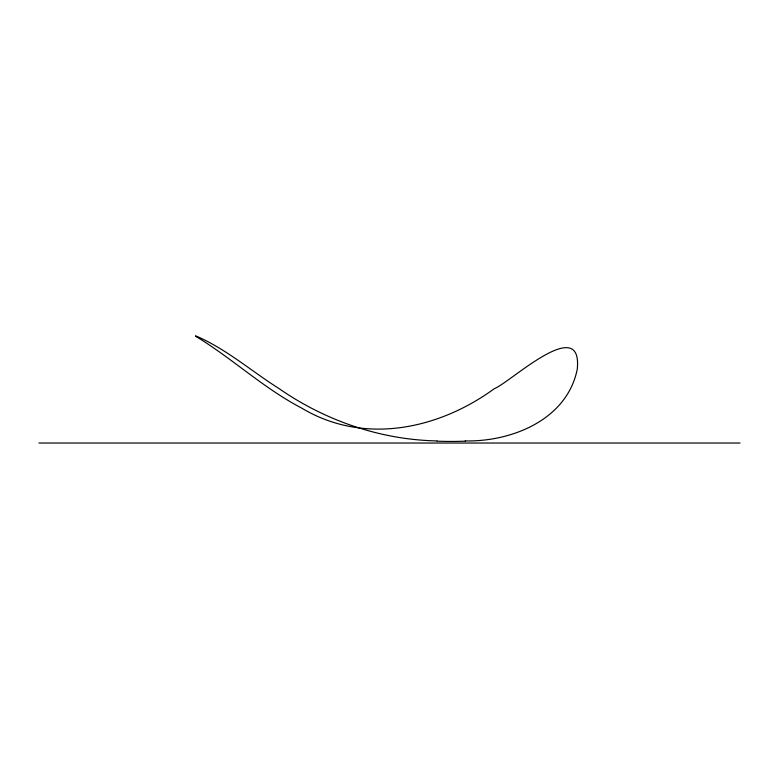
<?xml version="1.0" encoding="UTF-8"?>
<svg xmlns="http://www.w3.org/2000/svg" width="779" height="779" viewBox="0 0 779 779"><rect width="100%" height="100%" fill="white"/><g stroke="black" fill="none" stroke-linecap="round" stroke-linejoin="round"><path stroke-width="1.17" d="M465.229 440.924C511.871 441.888 567.131 419.618 577.258 369.217C582.867 313.431 509.768 382.869 494.431 388.594C438.499 429.463 363.579 445.403 301.463 407.972C263.526 388.156 232.171 358.389 195.714 336.255M38.95 443.027L740.05 443.027M436.98 440.924C380.512 439.755 325.34 420.718 279.048 388.594C251.588 371.232 226.611 349.323 196.62 336.255M465.423 441.148A172.101 70.947 9.3 0 1 437.107 441.167M197.769 337.258A172.101 2.259 26 0 1 195.607 335.768"/></g></svg>
